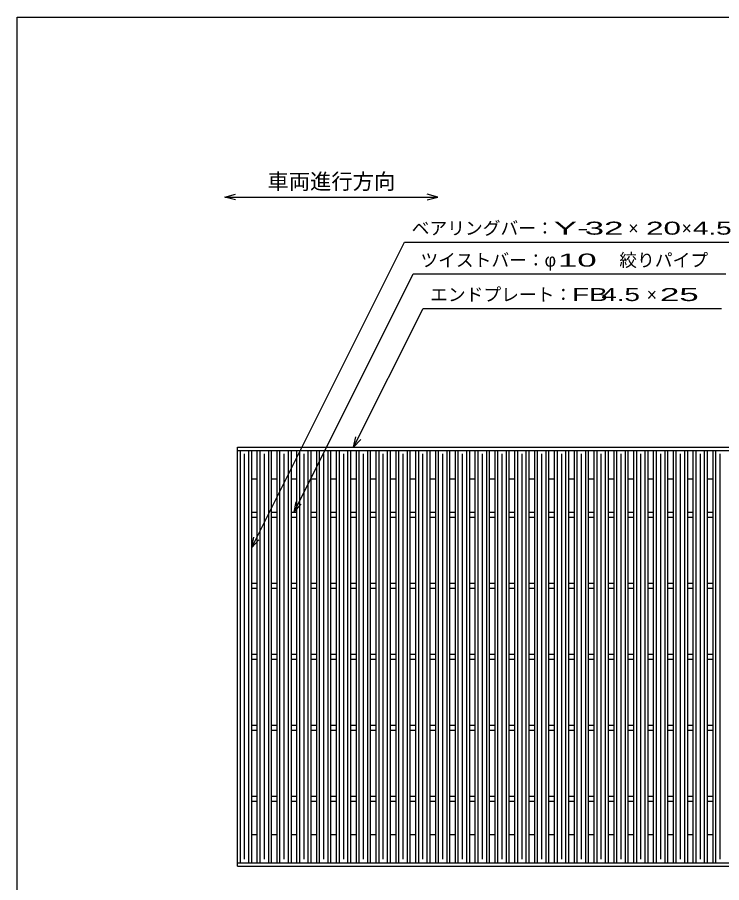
# Model space of a CAD drawing. Units: millimetres, scale not verified. Extents: x -1820 to 1724, y -1285 to 1059.
# Drawn here: x -1736 to -744, y -160 to 1059 of the extents above; entities that cross this region are included whole.
import ezdxf
from ezdxf.enums import TextEntityAlignment as Align

# ---------------------------------------------------------------- set-up
doc = ezdxf.new("R2010")
doc.units = ezdxf.units.MM
doc.header["$LTSCALE"] = 10
for name, color, linetype, lineweight in [('0_2', 150, 'Continuous', 25), ('16', 3, 'Continuous', 25), ('22', 2, 'Continuous', 25)]:
    doc.layers.add(name, color=color, linetype=linetype, lineweight=lineweight)
doc.styles.add('ベクトル', font='')
doc.styles.get('ベクトル').set_extended_font_data('ベクトル')

msp = doc.modelspace()

# ---------------------------------------------------------------- linework, layer by layer
at = {"layer": '0_2'}
for p, q in [((-1736, -1141), (-1736, 1059)), ((-1736, 1059), (1724, 1059))]:
    msp.add_line(p, q, dxfattribs=at)
at = {"layer": '0_2', "color": 4}
for p, q in [((-1443.83, 805.83), (-1428.83, 809.83)), ((-1428.83, 801.83), (-1443.83, 805.83)), ((-1443.83, 805.83), (-1143.83, 805.83)), ((-1143.83, 805.83), (-1158.83, 809.83)), ((-1158.83, 801.83), (-1143.83, 805.83))]:
    msp.add_line(p, q, dxfattribs=at)
at = {"layer": '16'}
for p, q in [((-1426, 453.5), (-430, 453.5)), ((-1426, 449), (-1426, 453.5)), ((-1426, 449), (-430, 449)), ((-1426, -132), (-1426, 449)), ((-1426, 449), (-1406, 449)), ((-1422, -132), (-1422, 449)), ((-1416, -127), (-1416, 444)), ((-1410, -132), (-1410, 449)), ((-1406, -132), (-1406, 449)), ((-1398.1, -132), (-1398.1, 449)), ((-1398.1, 449), (-1378.1, 449)), ((-1394.1, -132), (-1394.1, 449)), ((-1388.1, -127), (-1388.1, 444)), ((-1382.1, -132), (-1382.1, 449)), ((-1378.1, -132), (-1378.1, 449)), ((-1370.2, -132), (-1370.2, 449)), ((-1370.2, 449), (-1350.2, 449)), ((-1366.2, -132), (-1366.2, 449)), ((-1360.2, -127), (-1360.2, 444)), ((-1354.2, -132), (-1354.2, 449)), ((-1350.2, -132), (-1350.2, 449)), ((-1342.3, -132), (-1342.3, 449)), ((-1342.3, 449), (-1322.3, 449)), ((-1338.3, -132), (-1338.3, 449)), ((-1332.3, -127), (-1332.3, 444)), ((-1326.3, -132), (-1326.3, 449)), ((-1322.3, -132), (-1322.3, 449)), ((-1314.4, -132), (-1314.4, 449)), ((-1314.4, 449), (-1294.4, 449)), ((-1310.4, -132), (-1310.4, 449)), ((-1304.4, -127), (-1304.4, 444)), ((-1298.4, -132), (-1298.4, 449)), ((-1294.4, -132), (-1294.4, 449)), ((-1286.5, -132), (-1286.5, 449)), ((-1286.5, 449), (-1266.5, 449)), ((-1282.5, -132), (-1282.5, 449)), ((-1276.5, -127), (-1276.5, 444)), ((-1270.5, -132), (-1270.5, 449)), ((-1266.5, -132), (-1266.5, 449)), ((-1258.6, -132), (-1258.6, 449)), ((-1258.6, 449), (-1238.6, 449)), ((-1254.6, -132), (-1254.6, 449)), ((-1248.6, -127), (-1248.6, 444)), ((-1242.6, -132), (-1242.6, 449)), ((-1238.6, -132), (-1238.6, 449)), ((-1230.7, -132), (-1230.7, 449)), ((-1230.7, 449), (-1210.7, 449)), ((-1226.7, -132), (-1226.7, 449)), ((-1220.7, -127), (-1220.7, 444)), ((-1214.7, -132), (-1214.7, 449)), ((-1210.7, -132), (-1210.7, 449)), ((-1202.8, -132), (-1202.8, 449)), ((-1202.8, 449), (-1182.8, 449)), ((-1198.8, -132), (-1198.8, 449)), ((-1192.8, -127), (-1192.8, 444)), ((-1186.8, -132), (-1186.8, 449)), ((-1182.8, -132), (-1182.8, 449)), ((-1174.9, -132), (-1174.9, 449)), ((-1174.9, 449), (-1154.9, 449)), ((-1170.9, -132), (-1170.9, 449)), ((-1164.9, -127), (-1164.9, 444)), ((-1158.9, -132), (-1158.9, 449)), ((-1154.9, -132), (-1154.9, 449)), ((-1147, -132), (-1147, 449)), ((-1147, 449), (-1127, 449)), ((-1143, -132), (-1143, 449)), ((-1137, -127), (-1137, 444)), ((-1131, -132), (-1131, 449)), ((-1127, -132), (-1127, 449)), ((-1119.1, -132), (-1119.1, 449)), ((-1119.1, 449), (-1099.1, 449)), ((-1115.1, -132), (-1115.1, 449)), ((-1109.1, -127), (-1109.1, 444)), ((-1103.1, -132), (-1103.1, 449)), ((-1099.1, -132), (-1099.1, 449)), ((-1091.2, -132), (-1091.2, 449)), ((-1091.2, 449), (-1071.2, 449)), ((-1087.2, -132), (-1087.2, 449)), ((-1081.2, -127), (-1081.2, 444)), ((-1075.2, -132), (-1075.2, 449)), ((-1071.2, -132), (-1071.2, 449)), ((-1063.3, -132), (-1063.3, 449)), ((-1063.3, 449), (-1043.3, 449)), ((-1059.3, -132), (-1059.3, 449)), ((-1053.3, -127), (-1053.3, 444)), ((-1047.3, -132), (-1047.3, 449)), ((-1043.3, -132), (-1043.3, 449)), ((-1035.4, -132), (-1035.4, 449)), ((-1035.4, 449), (-1015.4, 449)), ((-1031.4, -132), (-1031.4, 449)), ((-1025.4, -127), (-1025.4, 444)), ((-1019.4, -132), (-1019.4, 449)), ((-1015.4, -132), (-1015.4, 449)), ((-1007.5, -132), (-1007.5, 449)), ((-1007.5, 449), (-987.5, 449)), ((-1003.5, -132), (-1003.5, 449)), ((-997.5, -127), (-997.5, 444)), ((-991.5, -132), (-991.5, 449)), ((-987.5, -132), (-987.5, 449)), ((-979.6, -132), (-979.6, 449)), ((-979.6, 449), (-959.6, 449)), ((-975.6, -132), (-975.6, 449)), ((-969.6, -127), (-969.6, 444)), ((-963.6, -132), (-963.6, 449)), ((-959.6, -132), (-959.6, 449)), ((-951.7, -132), (-951.7, 449)), ((-951.7, 449), (-931.7, 449)), ((-947.7, -132), (-947.7, 449)), ((-941.7, -127), (-941.7, 444)), ((-935.7, -132), (-935.7, 449)), ((-931.7, -132), (-931.7, 449)), ((-923.8, -132), (-923.8, 449)), ((-923.8, 449), (-903.8, 449)), ((-919.8, -132), (-919.8, 449)), ((-913.8, -127), (-913.8, 444)), ((-907.8, -132), (-907.8, 449)), ((-903.8, -132), (-903.8, 449)), ((-895.9, -132), (-895.9, 449)), ((-895.9, 449), (-875.9, 449)), ((-891.9, -132), (-891.9, 449)), ((-885.9, -127), (-885.9, 444)), ((-879.9, -132), (-879.9, 449)), ((-875.9, -132), (-875.9, 449)), ((-868, -132), (-868, 449)), ((-868, 449), (-848, 449)), ((-864, -132), (-864, 449)), ((-858, -127), (-858, 444)), ((-852, -132), (-852, 449)), ((-848, -132), (-848, 449)), ((-840.1, -132), (-840.1, 449)), ((-840.1, 449), (-820.1, 449)), ((-836.1, -132), (-836.1, 449)), ((-830.1, -127), (-830.1, 444)), ((-824.1, -132), (-824.1, 449)), ((-820.1, -132), (-820.1, 449)), ((-812.2, -132), (-812.2, 449)), ((-812.2, 449), (-792.2, 449)), ((-808.2, -132), (-808.2, 449)), ((-802.2, -127), (-802.2, 444)), ((-796.2, -132), (-796.2, 449)), ((-792.2, -132), (-792.2, 449)), ((-784.3, -132), (-784.3, 449)), ((-784.3, 449), (-764.3, 449)), ((-780.3, -132), (-780.3, 449)), ((-774.3, -127), (-774.3, 444)), ((-768.3, -132), (-768.3, 449)), ((-764.3, -132), (-764.3, 449)), ((-756.4, -132), (-756.4, 449)), ((-756.4, 449), (-736.4, 449)), ((-752.4, -132), (-752.4, 449)), ((-746.4, -127), (-746.4, 444)), ((-1406, 409), (-1398.1, 409)), ((-1378.1, 409), (-1370.2, 409)), ((-1350.2, 409), (-1342.3, 409)), ((-1322.3, 409), (-1314.4, 409)), ((-1294.4, 409), (-1286.5, 409)), ((-1266.5, 409), (-1258.6, 409)), ((-1238.6, 409), (-1230.7, 409)), ((-1210.7, 409), (-1202.8, 409)), ((-1182.8, 409), (-1174.9, 409)), ((-1154.9, 409), (-1147, 409)), ((-1127, 409), (-1119.1, 409)), ((-1099.1, 409), (-1091.2, 409)), ((-1071.2, 409), (-1063.3, 409)), ((-1043.3, 409), (-1035.4, 409)), ((-1015.4, 409), (-1007.5, 409)), ((-987.5, 409), (-979.6, 409)), ((-959.6, 409), (-951.7, 409)), ((-931.7, 409), (-923.8, 409)), ((-903.8, 409), (-895.9, 409)), ((-875.9, 409), (-868, 409)), ((-848, 409), (-840.1, 409)), ((-820.1, 409), (-812.2, 409)), ((-792.2, 409), (-784.3, 409)), ((-764.3, 409), (-756.4, 409)), ((-1406, 362), (-1398.1, 362)), ((-1406, 355), (-1398.1, 355)), ((-1378.1, 362), (-1370.2, 362)), ((-1378.1, 355), (-1370.2, 355)), ((-1350.2, 362), (-1342.3, 362)), ((-1350.2, 355), (-1342.3, 355)), ((-1322.3, 362), (-1314.4, 362)), ((-1322.3, 355), (-1314.4, 355)), ((-1294.4, 362), (-1286.5, 362)), ((-1294.4, 355), (-1286.5, 355)), ((-1266.5, 362), (-1258.6, 362)), ((-1266.5, 355), (-1258.6, 355)), ((-1238.6, 362), (-1230.7, 362)), ((-1238.6, 355), (-1230.7, 355)), ((-1210.7, 362), (-1202.8, 362)), ((-1210.7, 355), (-1202.8, 355)), ((-1182.8, 362), (-1174.9, 362)), ((-1182.8, 355), (-1174.9, 355)), ((-1154.9, 362), (-1147, 362)), ((-1154.9, 355), (-1147, 355)), ((-1127, 362), (-1119.1, 362)), ((-1127, 355), (-1119.1, 355)), ((-1099.1, 362), (-1091.2, 362)), ((-1099.1, 355), (-1091.2, 355)), ((-1071.2, 362), (-1063.3, 362)), ((-1071.2, 355), (-1063.3, 355)), ((-1043.3, 362), (-1035.4, 362)), ((-1043.3, 355), (-1035.4, 355)), ((-1015.4, 362), (-1007.5, 362)), ((-1015.4, 355), (-1007.5, 355)), ((-987.5, 362), (-979.6, 362)), ((-987.5, 355), (-979.6, 355)), ((-959.6, 362), (-951.7, 362)), ((-959.6, 355), (-951.7, 355)), ((-931.7, 362), (-923.8, 362)), ((-931.7, 355), (-923.8, 355)), ((-903.8, 362), (-895.9, 362)), ((-903.8, 355), (-895.9, 355)), ((-875.9, 362), (-868, 362)), ((-875.9, 355), (-868, 355)), ((-848, 362), (-840.1, 362)), ((-848, 355), (-840.1, 355)), ((-820.1, 362), (-812.2, 362)), ((-820.1, 355), (-812.2, 355)), ((-792.2, 362), (-784.3, 362)), ((-792.2, 355), (-784.3, 355)), ((-764.3, 362), (-756.4, 362)), ((-764.3, 355), (-756.4, 355)), ((-1406, 262), (-1398.1, 262)), ((-1378.1, 262), (-1370.2, 262)), ((-1350.2, 262), (-1342.3, 262)), ((-1322.3, 262), (-1314.4, 262)), ((-1294.4, 262), (-1286.5, 262)), ((-1266.5, 262), (-1258.6, 262)), ((-1238.6, 262), (-1230.7, 262)), ((-1210.7, 262), (-1202.8, 262)), ((-1182.8, 262), (-1174.9, 262)), ((-1154.9, 262), (-1147, 262)), ((-1127, 262), (-1119.1, 262)), ((-1099.1, 262), (-1091.2, 262)), ((-1071.2, 262), (-1063.3, 262)), ((-1043.3, 262), (-1035.4, 262)), ((-1015.4, 262), (-1007.5, 262)), ((-987.5, 262), (-979.6, 262)), ((-959.6, 262), (-951.7, 262)), ((-931.7, 262), (-923.8, 262)), ((-903.8, 262), (-895.9, 262)), ((-875.9, 262), (-868, 262)), ((-848, 262), (-840.1, 262)), ((-820.1, 262), (-812.2, 262)), ((-792.2, 262), (-784.3, 262)), ((-764.3, 262), (-756.4, 262)), ((-1406, 255), (-1398.1, 255)), ((-1378.1, 255), (-1370.2, 255)), ((-1350.2, 255), (-1342.3, 255)), ((-1322.3, 255), (-1314.4, 255)), ((-1294.4, 255), (-1286.5, 255)), ((-1266.5, 255), (-1258.6, 255)), ((-1238.6, 255), (-1230.7, 255)), ((-1210.7, 255), (-1202.8, 255)), ((-1182.8, 255), (-1174.9, 255)), ((-1154.9, 255), (-1147, 255)), ((-1127, 255), (-1119.1, 255)), ((-1099.1, 255), (-1091.2, 255)), ((-1071.2, 255), (-1063.3, 255)), ((-1043.3, 255), (-1035.4, 255)), ((-1015.4, 255), (-1007.5, 255)), ((-987.5, 255), (-979.6, 255)), ((-959.6, 255), (-951.7, 255)), ((-931.7, 255), (-923.8, 255)), ((-903.8, 255), (-895.9, 255)), ((-875.9, 255), (-868, 255)), ((-848, 255), (-840.1, 255)), ((-820.1, 255), (-812.2, 255)), ((-792.2, 255), (-784.3, 255)), ((-764.3, 255), (-756.4, 255)), ((-1406, 162), (-1398.1, 162)), ((-1378.1, 162), (-1370.2, 162)), ((-1350.2, 162), (-1342.3, 162)), ((-1322.3, 162), (-1314.4, 162)), ((-1294.4, 162), (-1286.5, 162)), ((-1266.5, 162), (-1258.6, 162)), ((-1238.6, 162), (-1230.7, 162)), ((-1210.7, 162), (-1202.8, 162)), ((-1182.8, 162), (-1174.9, 162)), ((-1154.9, 162), (-1147, 162)), ((-1127, 162), (-1119.1, 162)), ((-1099.1, 162), (-1091.2, 162)), ((-1071.2, 162), (-1063.3, 162)), ((-1043.3, 162), (-1035.4, 162)), ((-1015.4, 162), (-1007.5, 162)), ((-987.5, 162), (-979.6, 162)), ((-959.6, 162), (-951.7, 162)), ((-931.7, 162), (-923.8, 162)), ((-903.8, 162), (-895.9, 162)), ((-875.9, 162), (-868, 162)), ((-848, 162), (-840.1, 162)), ((-820.1, 162), (-812.2, 162)), ((-792.2, 162), (-784.3, 162)), ((-764.3, 162), (-756.4, 162)), ((-1406, 155), (-1398.1, 155)), ((-1378.1, 155), (-1370.2, 155)), ((-1350.2, 155), (-1342.3, 155)), ((-1322.3, 155), (-1314.4, 155)), ((-1294.4, 155), (-1286.5, 155)), ((-1266.5, 155), (-1258.6, 155)), ((-1238.6, 155), (-1230.7, 155)), ((-1210.7, 155), (-1202.8, 155)), ((-1182.8, 155), (-1174.9, 155)), ((-1154.9, 155), (-1147, 155)), ((-1127, 155), (-1119.1, 155)), ((-1099.1, 155), (-1091.2, 155)), ((-1071.2, 155), (-1063.3, 155)), ((-1043.3, 155), (-1035.4, 155)), ((-1015.4, 155), (-1007.5, 155)), ((-987.5, 155), (-979.6, 155)), ((-959.6, 155), (-951.7, 155)), ((-931.7, 155), (-923.8, 155)), ((-903.8, 155), (-895.9, 155)), ((-875.9, 155), (-868, 155)), ((-848, 155), (-840.1, 155)), ((-820.1, 155), (-812.2, 155)), ((-792.2, 155), (-784.3, 155)), ((-764.3, 155), (-756.4, 155)), ((-1406, 62), (-1398.1, 62)), ((-1378.1, 62), (-1370.2, 62)), ((-1350.2, 62), (-1342.3, 62)), ((-1322.3, 62), (-1314.4, 62)), ((-1294.4, 62), (-1286.5, 62)), ((-1266.5, 62), (-1258.6, 62)), ((-1238.6, 62), (-1230.7, 62)), ((-1210.7, 62), (-1202.8, 62)), ((-1182.8, 62), (-1174.9, 62)), ((-1154.9, 62), (-1147, 62)), ((-1127, 62), (-1119.1, 62)), ((-1099.1, 62), (-1091.2, 62)), ((-1071.2, 62), (-1063.3, 62)), ((-1043.3, 62), (-1035.4, 62)), ((-1015.4, 62), (-1007.5, 62)), ((-987.5, 62), (-979.6, 62)), ((-959.6, 62), (-951.7, 62)), ((-931.7, 62), (-923.8, 62)), ((-903.8, 62), (-895.9, 62)), ((-875.9, 62), (-868, 62)), ((-848, 62), (-840.1, 62)), ((-820.1, 62), (-812.2, 62)), ((-792.2, 62), (-784.3, 62)), ((-764.3, 62), (-756.4, 62)), ((-1406, 55), (-1398.1, 55)), ((-1378.1, 55), (-1370.2, 55)), ((-1350.2, 55), (-1342.3, 55)), ((-1322.3, 55), (-1314.4, 55)), ((-1294.4, 55), (-1286.5, 55)), ((-1266.5, 55), (-1258.6, 55)), ((-1238.6, 55), (-1230.7, 55)), ((-1210.7, 55), (-1202.8, 55)), ((-1182.8, 55), (-1174.9, 55)), ((-1154.9, 55), (-1147, 55)), ((-1127, 55), (-1119.1, 55)), ((-1099.1, 55), (-1091.2, 55)), ((-1071.2, 55), (-1063.3, 55)), ((-1043.3, 55), (-1035.4, 55)), ((-1015.4, 55), (-1007.5, 55)), ((-987.5, 55), (-979.6, 55)), ((-959.6, 55), (-951.7, 55)), ((-931.7, 55), (-923.8, 55)), ((-903.8, 55), (-895.9, 55)), ((-875.9, 55), (-868, 55)), ((-848, 55), (-840.1, 55)), ((-820.1, 55), (-812.2, 55)), ((-792.2, 55), (-784.3, 55)), ((-764.3, 55), (-756.4, 55)), ((-1406, -38), (-1398.1, -38)), ((-1406, -45), (-1398.1, -45)), ((-1378.1, -38), (-1370.2, -38)), ((-1378.1, -45), (-1370.2, -45)), ((-1350.2, -38), (-1342.3, -38)), ((-1350.2, -45), (-1342.3, -45)), ((-1322.3, -38), (-1314.4, -38)), ((-1322.3, -45), (-1314.4, -45)), ((-1294.4, -38), (-1286.5, -38)), ((-1294.4, -45), (-1286.5, -45)), ((-1266.5, -38), (-1258.6, -38)), ((-1266.5, -45), (-1258.6, -45)), ((-1238.6, -38), (-1230.7, -38)), ((-1238.6, -45), (-1230.7, -45)), ((-1210.7, -38), (-1202.8, -38)), ((-1210.7, -45), (-1202.8, -45)), ((-1182.8, -38), (-1174.9, -38)), ((-1182.8, -45), (-1174.9, -45)), ((-1154.9, -38), (-1147, -38)), ((-1154.9, -45), (-1147, -45)), ((-1127, -38), (-1119.1, -38)), ((-1127, -45), (-1119.1, -45)), ((-1099.1, -38), (-1091.2, -38)), ((-1099.1, -45), (-1091.2, -45)), ((-1071.2, -38), (-1063.3, -38)), ((-1071.2, -45), (-1063.3, -45)), ((-1043.3, -38), (-1035.4, -38)), ((-1043.3, -45), (-1035.4, -45)), ((-1015.4, -38), (-1007.5, -38)), ((-1015.4, -45), (-1007.5, -45)), ((-987.5, -38), (-979.6, -38)), ((-987.5, -45), (-979.6, -45)), ((-959.6, -38), (-951.7, -38)), ((-959.6, -45), (-951.7, -45)), ((-931.7, -38), (-923.8, -38)), ((-931.7, -45), (-923.8, -45)), ((-903.8, -38), (-895.9, -38)), ((-903.8, -45), (-895.9, -45)), ((-875.9, -38), (-868, -38)), ((-875.9, -45), (-868, -45)), ((-848, -38), (-840.1, -38)), ((-848, -45), (-840.1, -45)), ((-820.1, -38), (-812.2, -38)), ((-820.1, -45), (-812.2, -45)), ((-792.2, -38), (-784.3, -38)), ((-792.2, -45), (-784.3, -45)), ((-764.3, -38), (-756.4, -38)), ((-764.3, -45), (-756.4, -45)), ((-1406, -92), (-1398.1, -92)), ((-1378.1, -92), (-1370.2, -92)), ((-1350.2, -92), (-1342.3, -92)), ((-1322.3, -92), (-1314.4, -92)), ((-1294.4, -92), (-1286.5, -92)), ((-1266.5, -92), (-1258.6, -92)), ((-1238.6, -92), (-1230.7, -92)), ((-1210.7, -92), (-1202.8, -92)), ((-1182.8, -92), (-1174.9, -92)), ((-1154.9, -92), (-1147, -92)), ((-1127, -92), (-1119.1, -92)), ((-1099.1, -92), (-1091.2, -92)), ((-1071.2, -92), (-1063.3, -92)), ((-1043.3, -92), (-1035.4, -92)), ((-1015.4, -92), (-1007.5, -92)), ((-987.5, -92), (-979.6, -92)), ((-959.6, -92), (-951.7, -92)), ((-931.7, -92), (-923.8, -92)), ((-903.8, -92), (-895.9, -92)), ((-875.9, -92), (-868, -92)), ((-848, -92), (-840.1, -92)), ((-820.1, -92), (-812.2, -92)), ((-792.2, -92), (-784.3, -92)), ((-764.3, -92), (-756.4, -92)), ((-1426, -132), (-430, -132)), ((-1426, -136.5), (-1426, -132)), ((-1426, -132), (-1406, -132)), ((-1398.1, -132), (-1378.1, -132)), ((-1370.2, -132), (-1350.2, -132)), ((-1342.3, -132), (-1322.3, -132)), ((-1314.4, -132), (-1294.4, -132)), ((-1286.5, -132), (-1266.5, -132)), ((-1258.6, -132), (-1238.6, -132)), ((-1230.7, -132), (-1210.7, -132)), ((-1202.8, -132), (-1182.8, -132)), ((-1174.9, -132), (-1154.9, -132)), ((-1147, -132), (-1127, -132)), ((-1119.1, -132), (-1099.1, -132)), ((-1091.2, -132), (-1071.2, -132)), ((-1063.3, -132), (-1043.3, -132)), ((-1035.4, -132), (-1015.4, -132)), ((-1007.5, -132), (-987.5, -132)), ((-979.6, -132), (-959.6, -132)), ((-951.7, -132), (-931.7, -132)), ((-923.8, -132), (-903.8, -132)), ((-895.9, -132), (-875.9, -132)), ((-868, -132), (-848, -132)), ((-840.1, -132), (-820.1, -132)), ((-812.2, -132), (-792.2, -132)), ((-784.3, -132), (-764.3, -132)), ((-756.4, -132), (-736.4, -132)), ((-1426, -136.5), (-430, -136.5))]:
    msp.add_line(p, q, dxfattribs=at)
at = {"layer": '22', "color": 4}
for p, q in [((-1406, 312), (-1190.75, 742.5)), ((-1190.75, 742.5), (-730.75, 742.5)), ((-1346.25, 362), (-1178.5, 697.5)), ((-1178.5, 697.5), (-738.5, 697.5)), ((-1262.55, 453.5), (-1164.8, 649)), ((-1164.8, 649), (-744.8, 649)), ((-1262.55, 453.5), (-1259.55, 468.1)), ((-1262.55, 453.5), (-1252.55, 464.5)), ((-1346.25, 362), (-1343.25, 376.6)), ((-1346.25, 362), (-1336.25, 373)), ((-1406, 312), (-1403, 326.6)), ((-1406, 312), (-1396, 323))]:
    msp.add_line(p, q, dxfattribs=at)

# ---------------------------------------------------------------- texts
at = {"layer": '0_2', "color": 2, "style": 'ベクトル'}
msp.add_text('車両進行方向', height=21.99, dxfattribs=at).set_placement((-1383.83, 827.83), align=Align.MIDDLE_LEFT)
at = {"layer": '22', "style": 'ベクトル'}
for s, p in [('ベアリングバー：', (-1180.75, 762)), ('×', (-875.75, 762)), ('×', (-800.75, 762)), ('ツイストバー：', (-1168.5, 717)), ('φ', (-993.5, 717)), ('絞りパイプ', (-888.5, 717)), ('エンドプレート：', (-1154.8, 668.5)), ('×', (-849.8, 668.5))]:
    msp.add_text(s, height=18.33, dxfattribs=at).set_placement(p, align=Align.MIDDLE_LEFT)
for s, width, p in [('Y-', 2, (-980.75, 762)), (' 32 ', 2, (-950.75, 762)), ('20', 1.8, (-850.75, 762)), (' 4.5 ', 1.6, (-795.75, 762)), (' 10 ', 2, (-988.5, 717)), ('FB', 1.6, (-954.8, 668.5)), (' 4.5 ', 1.6, (-924.8, 668.5)), (' 25 ', 2, (-844.8, 668.5))]:
    msp.add_text(s, height=18.33, dxfattribs=dict(at, width=width)).set_placement(p, align=Align.MIDDLE_LEFT)

doc.saveas('drawing.dxf')
